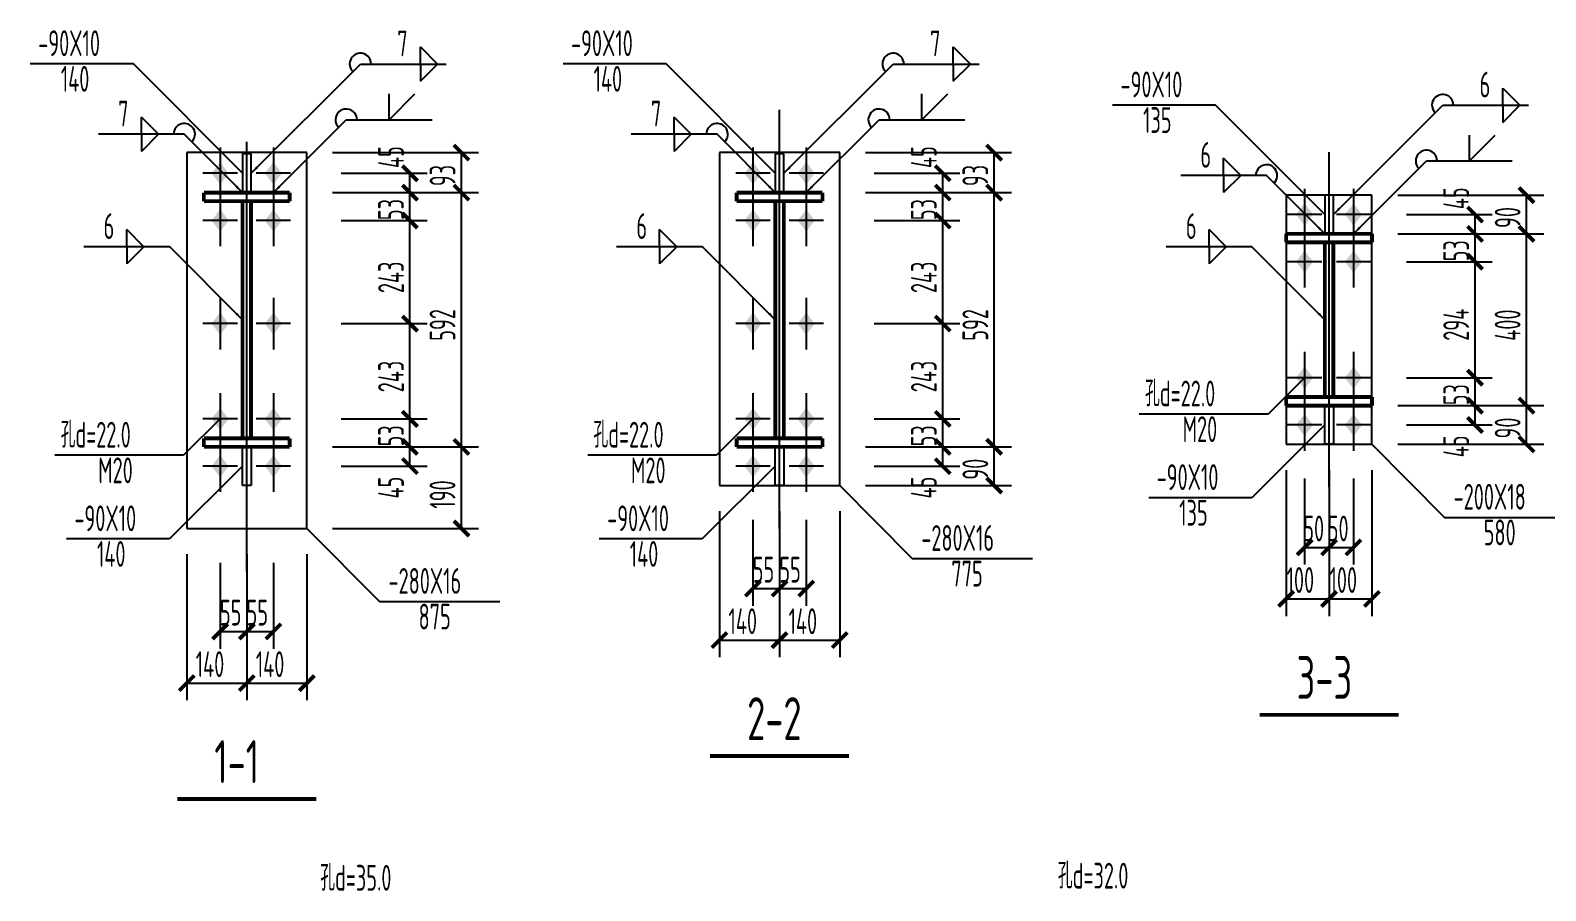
# Model space of a CAD drawing. Extents: x 8844666 to 9156203, y 1662182 to 2655606.
# Drawn here: x 8910330 to 8927980, y 1677805 to 1687820 of the extents above; entities that cross this region are included whole.
import ezdxf

# ---------------------------------------------------------------- set-up
doc = ezdxf.new("R2010")
doc.units = 0
doc.header["$LTSCALE"] = 1000
doc.header["$MEASUREMENT"] = 0
doc.linetypes.add('6', pattern=[8.75, 5, -1.25, 1.25, -1.25])
for name, color, linetype in [('10', 7, 'CONTINUOUS'), ('尺寸标注', 86, 'CONTINUOUS'), ('层10', 7, 'CONTINUOUS'), ('层20', 2, 'CONTINUOUS'), ('焊缝标注', 6, 'CONTINUOUS'), ('螺栓孔标注', 6, 'CONTINUOUS'), ('钢板标注', 6, 'CONTINUOUS')]:
    doc.layers.add(name, color=color, linetype=linetype)
doc.styles.add('TSSD_REIN', font='atssdeng.shx', dxfattribs={"width": 0.7, "bigfont": 'atssdchn.shx'})

msp = doc.modelspace()

# ---------------------------------------------------------------- linework, layer by layer
at = {"layer": '10', "const_width": 45}
for points in [[(8924646.4, 1679851.1), (8926266.4, 1679851.1)], [(8918246.3, 1679371.4), (8919866.3, 1679371.4)], [(8912040.8, 1678871.4), (8913660.8, 1678871.4)]]:
    msp.add_lwpolyline(points, dxfattribs=at)
at = {"layer": '尺寸标注'}
for p, q in [((8913850.8, 1686396.4), (8915550.8, 1686396.4)), ((8915350.8, 1685930.7), (8915350.8, 1686396.4)), ((8920056.3, 1686396.4), (8921756.3, 1686396.4)), ((8921556.3, 1685930.7), (8921556.3, 1686396.4)), ((8913950.8, 1686155.7), (8914950.8, 1686155.7)), ((8914750.8, 1685930.7), (8914750.8, 1686155.7)), ((8920156.3, 1686155.7), (8921156.3, 1686155.7)), ((8920956.3, 1685930.7), (8920956.3, 1686155.7)), ((8913850.8, 1685930.7), (8915550.8, 1685930.7)), ((8913850.8, 1685930.7), (8915550.8, 1685930.7)), ((8913950.8, 1685930.7), (8914950.8, 1685930.7)), ((8913950.8, 1685930.7), (8914950.8, 1685930.7)), ((8914750.8, 1685605.7), (8914750.8, 1685930.7)), ((8915350.8, 1682971.4), (8915350.8, 1685930.7)), ((8920056.3, 1685930.7), (8921756.3, 1685930.7)), ((8920056.3, 1685930.7), (8921756.3, 1685930.7)), ((8920156.3, 1685930.7), (8921156.3, 1685930.7)), ((8920156.3, 1685930.7), (8921156.3, 1685930.7)), ((8920956.3, 1685605.7), (8920956.3, 1685930.7)), ((8921556.3, 1682971.4), (8921556.3, 1685930.7)), ((8926256.4, 1685901.1), (8927956.4, 1685901.1)), ((8927756.4, 1685451.1), (8927756.4, 1685901.1)), ((8913950.8, 1685605.7), (8914950.8, 1685605.7)), ((8913950.8, 1685605.7), (8914950.8, 1685605.7)), ((8914750.8, 1684405.7), (8914750.8, 1685605.7)), ((8920156.3, 1685605.7), (8921156.3, 1685605.7)), ((8920156.3, 1685605.7), (8921156.3, 1685605.7)), ((8920956.3, 1684405.7), (8920956.3, 1685605.7)), ((8926356.4, 1685676.1), (8927356.4, 1685676.1)), ((8927156.4, 1685451.1), (8927156.4, 1685676.1)), ((8926256.4, 1685451.1), (8927956.4, 1685451.1)), ((8926256.4, 1685451.1), (8927956.4, 1685451.1)), ((8926356.4, 1685451.1), (8927356.4, 1685451.1)), ((8926356.4, 1685451.1), (8927356.4, 1685451.1)), ((8927156.4, 1685126.1), (8927156.4, 1685451.1)), ((8927756.4, 1683451.1), (8927756.4, 1685451.1)), ((8926356.4, 1685126.1), (8927356.4, 1685126.1)), ((8926356.4, 1685126.1), (8927356.4, 1685126.1)), ((8927156.4, 1683776.1), (8927156.4, 1685126.1)), ((8913950.8, 1684405.7), (8914950.8, 1684405.7)), ((8913950.8, 1684405.7), (8914950.8, 1684405.7)), ((8914750.8, 1683296.4), (8914750.8, 1684405.7)), ((8920156.3, 1684405.7), (8921156.3, 1684405.7)), ((8920156.3, 1684405.7), (8921156.3, 1684405.7)), ((8920956.3, 1683296.4), (8920956.3, 1684405.7)), ((8926356.4, 1683776.1), (8927356.4, 1683776.1)), ((8926356.4, 1683776.1), (8927356.4, 1683776.1)), ((8927156.4, 1683451.1), (8927156.4, 1683776.1)), ((8913950.8, 1683296.4), (8914950.8, 1683296.4)), ((8913950.8, 1683296.4), (8914950.8, 1683296.4)), ((8914750.8, 1682971.4), (8914750.8, 1683296.4)), ((8920156.3, 1683296.4), (8921156.3, 1683296.4)), ((8920156.3, 1683296.4), (8921156.3, 1683296.4)), ((8920956.3, 1682971.4), (8920956.3, 1683296.4)), ((8926256.4, 1683451.1), (8927956.4, 1683451.1)), ((8926256.4, 1683451.1), (8927956.4, 1683451.1)), ((8926356.4, 1683451.1), (8927356.4, 1683451.1)), ((8926356.4, 1683451.1), (8927356.4, 1683451.1)), ((8927156.4, 1683226.1), (8927156.4, 1683451.1)), ((8927756.4, 1683001.1), (8927756.4, 1683451.1)), ((8926356.4, 1683226.1), (8927356.4, 1683226.1)), ((8913850.8, 1682971.4), (8915550.8, 1682971.4)), ((8913850.8, 1682971.4), (8915550.8, 1682971.4)), ((8913950.8, 1682971.4), (8914950.8, 1682971.4)), ((8913950.8, 1682971.4), (8914950.8, 1682971.4)), ((8914750.8, 1682746.4), (8914750.8, 1682971.4)), ((8915350.8, 1682021.4), (8915350.8, 1682971.4)), ((8920056.3, 1682971.4), (8921756.3, 1682971.4)), ((8920056.3, 1682971.4), (8921756.3, 1682971.4)), ((8920156.3, 1682971.4), (8921156.3, 1682971.4)), ((8920156.3, 1682971.4), (8921156.3, 1682971.4)), ((8920956.3, 1682746.4), (8920956.3, 1682971.4)), ((8921556.3, 1682521.4), (8921556.3, 1682971.4)), ((8926256.4, 1683001.1), (8927956.4, 1683001.1)), ((8913950.8, 1682746.4), (8914950.8, 1682746.4)), ((8920156.3, 1682746.4), (8921156.3, 1682746.4)), ((8924956.4, 1682701.1), (8924956.4, 1681001.1)), ((8925171.4, 1682601.1), (8925171.4, 1681601.1)), ((8925456.4, 1682701.1), (8925456.4, 1681001.1)), ((8925456.4, 1682701.1), (8925456.4, 1681001.1)), ((8925456.4, 1682601.1), (8925456.4, 1681601.1)), ((8925456.4, 1682601.1), (8925456.4, 1681601.1)), ((8925741.4, 1682601.1), (8925741.4, 1681601.1)), ((8925956.4, 1682701.1), (8925956.4, 1681001.1)), ((8920056.3, 1682521.4), (8921756.3, 1682521.4)), ((8918356.3, 1682221.4), (8918356.3, 1680521.4)), ((8918746.3, 1682121.4), (8918746.3, 1681121.4)), ((8919056.3, 1682221.4), (8919056.3, 1680521.4)), ((8919056.3, 1682221.4), (8919056.3, 1680521.4)), ((8919056.3, 1682121.4), (8919056.3, 1681121.4)), ((8919056.3, 1682121.4), (8919056.3, 1681121.4)), ((8919366.3, 1682121.4), (8919366.3, 1681121.4)), ((8919756.3, 1682221.4), (8919756.3, 1680521.4)), ((8913850.8, 1682021.4), (8915550.8, 1682021.4)), ((8912150.8, 1681721.4), (8912150.8, 1680021.4)), ((8912850.8, 1681721.4), (8912850.8, 1680021.4)), ((8912850.8, 1681721.4), (8912850.8, 1680021.4)), ((8913550.8, 1681721.4), (8913550.8, 1680021.4)), ((8925171.4, 1681801.1), (8925456.4, 1681801.1)), ((8925456.4, 1681801.1), (8925741.4, 1681801.1)), ((8912540.8, 1681621.4), (8912540.8, 1680621.4)), ((8912850.8, 1681621.4), (8912850.8, 1680621.4)), ((8912850.8, 1681621.4), (8912850.8, 1680621.4)), ((8913160.8, 1681621.4), (8913160.8, 1680621.4)), ((8918746.3, 1681321.4), (8919056.3, 1681321.4)), ((8919056.3, 1681321.4), (8919366.3, 1681321.4)), ((8924956.4, 1681201.1), (8925456.4, 1681201.1)), ((8925456.4, 1681201.1), (8925956.4, 1681201.1)), ((8912540.8, 1680821.4), (8912850.8, 1680821.4)), ((8912850.8, 1680821.4), (8913160.8, 1680821.4)), ((8918356.3, 1680721.4), (8919056.3, 1680721.4)), ((8919056.3, 1680721.4), (8919756.3, 1680721.4)), ((8912150.8, 1680221.4), (8912850.8, 1680221.4)), ((8912850.8, 1680221.4), (8913550.8, 1680221.4))]:
    msp.add_line(p, q, dxfattribs=at)
at = {"layer": '尺寸标注', "const_width": 45}
for points in [[(8915262.4, 1686484.7), (8915439.2, 1686308)], [(8921467.9, 1686484.7), (8921644.7, 1686308)], [(8914662.4, 1686244.1), (8914839.2, 1686067.4)], [(8920867.9, 1686244.1), (8921044.7, 1686067.4)], [(8914662.4, 1686019.1), (8914839.2, 1685842.4)], [(8914662.4, 1686019.1), (8914839.2, 1685842.4)], [(8915262.4, 1686019.1), (8915439.2, 1685842.4)], [(8915262.4, 1686019.1), (8915439.2, 1685842.4)], [(8920867.9, 1686019.1), (8921044.7, 1685842.4)], [(8920867.9, 1686019.1), (8921044.7, 1685842.4)], [(8921467.9, 1686019.1), (8921644.7, 1685842.4)], [(8921467.9, 1686019.1), (8921644.7, 1685842.4)], [(8927668, 1685989.4), (8927844.8, 1685812.7)], [(8927068, 1685764.4), (8927244.8, 1685587.7)], [(8914662.4, 1685694.1), (8914839.2, 1685517.4)], [(8914662.4, 1685694.1), (8914839.2, 1685517.4)], [(8920867.9, 1685694.1), (8921044.7, 1685517.4)], [(8920867.9, 1685694.1), (8921044.7, 1685517.4)], [(8927068, 1685539.4), (8927244.8, 1685362.7)], [(8927068, 1685539.4), (8927244.8, 1685362.7)], [(8927668, 1685539.4), (8927844.8, 1685362.7)], [(8927668, 1685539.4), (8927844.8, 1685362.7)], [(8927068, 1685214.4), (8927244.8, 1685037.7)], [(8927068, 1685214.4), (8927244.8, 1685037.7)], [(8914662.4, 1684494.1), (8914839.2, 1684317.4)], [(8914662.4, 1684494.1), (8914839.2, 1684317.4)], [(8920867.9, 1684494.1), (8921044.7, 1684317.4)], [(8920867.9, 1684494.1), (8921044.7, 1684317.4)], [(8927068, 1683864.4), (8927244.8, 1683687.7)], [(8927068, 1683864.4), (8927244.8, 1683687.7)], [(8927068, 1683539.4), (8927244.8, 1683362.7)], [(8927068, 1683539.4), (8927244.8, 1683362.7)], [(8927668, 1683539.4), (8927844.8, 1683362.7)], [(8927668, 1683539.4), (8927844.8, 1683362.7)], [(8914662.4, 1683384.7), (8914839.2, 1683208)], [(8914662.4, 1683384.7), (8914839.2, 1683208)], [(8920867.9, 1683384.7), (8921044.7, 1683208)], [(8920867.9, 1683384.7), (8921044.7, 1683208)], [(8927068, 1683314.4), (8927244.8, 1683137.7)], [(8927668, 1683089.4), (8927844.8, 1682912.7)], [(8914662.4, 1683059.7), (8914839.2, 1682883)], [(8914662.4, 1683059.7), (8914839.2, 1682883)], [(8915262.4, 1683059.7), (8915439.2, 1682883)], [(8915262.4, 1683059.7), (8915439.2, 1682883)], [(8920867.9, 1683059.7), (8921044.7, 1682883)], [(8920867.9, 1683059.7), (8921044.7, 1682883)], [(8921467.9, 1683059.7), (8921644.7, 1682883)], [(8921467.9, 1683059.7), (8921644.7, 1682883)], [(8914662.4, 1682834.7), (8914839.2, 1682658)], [(8920867.9, 1682834.7), (8921044.7, 1682658)], [(8921467.9, 1682609.7), (8921644.7, 1682433)], [(8915262.4, 1682109.7), (8915439.2, 1681933)], [(8925083, 1681712.7), (8925259.7, 1681889.4)], [(8925368, 1681712.7), (8925544.8, 1681889.4)], [(8925368, 1681712.7), (8925544.8, 1681889.4)], [(8925653, 1681712.7), (8925829.8, 1681889.4)], [(8918657.9, 1681233), (8918834.7, 1681409.7)], [(8918967.9, 1681233), (8919144.7, 1681409.7)], [(8918967.9, 1681233), (8919144.7, 1681409.7)], [(8919277.9, 1681233), (8919454.7, 1681409.7)], [(8924868, 1681112.7), (8925044.8, 1681289.4)], [(8925368, 1681112.7), (8925544.8, 1681289.4)], [(8925368, 1681112.7), (8925544.8, 1681289.4)], [(8925868, 1681112.7), (8926044.8, 1681289.4)], [(8912452.4, 1680733), (8912629.2, 1680909.7)], [(8912762.4, 1680733), (8912939.2, 1680909.7)], [(8912762.4, 1680733), (8912939.2, 1680909.7)], [(8913072.4, 1680733), (8913249.2, 1680909.7)], [(8918267.9, 1680633), (8918444.7, 1680809.7)], [(8918967.9, 1680633), (8919144.7, 1680809.7)], [(8918967.9, 1680633), (8919144.7, 1680809.7)], [(8919667.9, 1680633), (8919844.7, 1680809.7)], [(8912062.4, 1680133), (8912239.2, 1680309.7)], [(8912762.4, 1680133), (8912939.2, 1680309.7)], [(8912762.4, 1680133), (8912939.2, 1680309.7)], [(8913462.4, 1680133), (8913639.2, 1680309.7)]]:
    msp.add_lwpolyline(points, dxfattribs=at)
at = {"layer": '层10', "color": 7, "linetype": '6'}
for p, q in [((8912850.8, 1681521.4), (8912850.8, 1686896.4)), ((8919056.3, 1682021.4), (8919056.3, 1686896.4)), ((8925456.4, 1682501.1), (8925456.4, 1686401.1))]:
    msp.add_line(p, q, dxfattribs=at)
at = {"layer": '层10', "color": 253}
for p, q in [((8912540.8, 1686455.7), (8912540.8, 1685855.7)), ((8913160.8, 1686455.7), (8913160.8, 1685855.7)), ((8918746.3, 1686455.7), (8918746.3, 1685855.7)), ((8919366.3, 1686455.7), (8919366.3, 1685855.7)), ((8912740.8, 1686155.7), (8912340.8, 1686155.7)), ((8913360.8, 1686155.7), (8912960.8, 1686155.7)), ((8918946.3, 1686155.7), (8918546.3, 1686155.7)), ((8919566.3, 1686155.7), (8919166.3, 1686155.7)), ((8925171.4, 1685976.1), (8925171.4, 1685376.1)), ((8925741.4, 1685976.1), (8925741.4, 1685376.1)), ((8912540.8, 1685905.7), (8912540.8, 1685305.7)), ((8913160.8, 1685905.7), (8913160.8, 1685305.7)), ((8918746.3, 1685905.7), (8918746.3, 1685305.7)), ((8919366.3, 1685905.7), (8919366.3, 1685305.7)), ((8912740.8, 1685605.7), (8912340.8, 1685605.7)), ((8913360.8, 1685605.7), (8912960.8, 1685605.7)), ((8918946.3, 1685605.7), (8918546.3, 1685605.7)), ((8919566.3, 1685605.7), (8919166.3, 1685605.7)), ((8925371.4, 1685676.1), (8924971.4, 1685676.1)), ((8925941.4, 1685676.1), (8925541.4, 1685676.1)), ((8925171.4, 1685426.1), (8925171.4, 1684826.1)), ((8925741.4, 1685426.1), (8925741.4, 1684826.1)), ((8925371.4, 1685126.1), (8924971.4, 1685126.1)), ((8925941.4, 1685126.1), (8925541.4, 1685126.1)), ((8912540.8, 1684705.7), (8912540.8, 1684105.7)), ((8913160.8, 1684705.7), (8913160.8, 1684105.7)), ((8918746.3, 1684705.7), (8918746.3, 1684105.7)), ((8919366.3, 1684705.7), (8919366.3, 1684105.7)), ((8912740.8, 1684405.7), (8912340.8, 1684405.7)), ((8913360.8, 1684405.7), (8912960.8, 1684405.7)), ((8918946.3, 1684405.7), (8918546.3, 1684405.7)), ((8919566.3, 1684405.7), (8919166.3, 1684405.7)), ((8925171.4, 1684076.1), (8925171.4, 1683476.1)), ((8925741.4, 1684076.1), (8925741.4, 1683476.1)), ((8925371.4, 1683776.1), (8924971.4, 1683776.1)), ((8925941.4, 1683776.1), (8925541.4, 1683776.1)), ((8912540.8, 1683596.4), (8912540.8, 1682996.4)), ((8913160.8, 1683596.4), (8913160.8, 1682996.4)), ((8918746.3, 1683596.4), (8918746.3, 1682996.4)), ((8919366.3, 1683596.4), (8919366.3, 1682996.4)), ((8925171.4, 1683526.1), (8925171.4, 1682926.1)), ((8925741.4, 1683526.1), (8925741.4, 1682926.1)), ((8912740.8, 1683296.4), (8912340.8, 1683296.4)), ((8913360.8, 1683296.4), (8912960.8, 1683296.4)), ((8918946.3, 1683296.4), (8918546.3, 1683296.4)), ((8919566.3, 1683296.4), (8919166.3, 1683296.4)), ((8925371.4, 1683226.1), (8924971.4, 1683226.1)), ((8925941.4, 1683226.1), (8925541.4, 1683226.1)), ((8912540.8, 1683046.4), (8912540.8, 1682446.4)), ((8913160.8, 1683046.4), (8913160.8, 1682446.4)), ((8918746.3, 1683046.4), (8918746.3, 1682446.4)), ((8919366.3, 1683046.4), (8919366.3, 1682446.4)), ((8912740.8, 1682746.4), (8912340.8, 1682746.4)), ((8913360.8, 1682746.4), (8912960.8, 1682746.4)), ((8918946.3, 1682746.4), (8918546.3, 1682746.4)), ((8919566.3, 1682746.4), (8919166.3, 1682746.4))]:
    msp.add_line(p, q, dxfattribs=at)
at = {"layer": '层10', "color": 3, "const_width": 45}
for points in [[(8913350.8, 1685930.7), (8912350.8, 1685930.7)], [(8912350.8, 1685930.7), (8912350.8, 1685830.7)], [(8913350.8, 1685830.7), (8913350.8, 1685930.7)], [(8919556.3, 1685930.7), (8918556.3, 1685930.7)], [(8918556.3, 1685930.7), (8918556.3, 1685830.7)], [(8919556.3, 1685830.7), (8919556.3, 1685930.7)], [(8912350.8, 1685830.7), (8913350.8, 1685830.7)], [(8912800.8, 1683071.4), (8912800.8, 1685830.7)], [(8912900.8, 1683071.4), (8912900.8, 1685830.7)], [(8918556.3, 1685830.7), (8919556.3, 1685830.7)], [(8919006.3, 1683071.4), (8919006.3, 1685830.7)], [(8919106.3, 1683071.4), (8919106.3, 1685830.7)], [(8925956.4, 1685451.1), (8924956.4, 1685451.1)], [(8924956.4, 1685451.1), (8924956.4, 1685351.1)], [(8925956.4, 1685351.1), (8925956.4, 1685451.1)], [(8924956.4, 1685351.1), (8925956.4, 1685351.1)], [(8925406.4, 1683551.1), (8925406.4, 1685351.1)], [(8925506.4, 1683551.1), (8925506.4, 1685351.1)], [(8925956.4, 1683551.1), (8924956.4, 1683551.1)], [(8924956.4, 1683551.1), (8924956.4, 1683451.1)], [(8924956.4, 1683451.1), (8925956.4, 1683451.1)], [(8925956.4, 1683451.1), (8925956.4, 1683551.1)], [(8913350.8, 1683071.4), (8912350.8, 1683071.4)], [(8912350.8, 1683071.4), (8912350.8, 1682971.4)], [(8912350.8, 1682971.4), (8913350.8, 1682971.4)], [(8913350.8, 1682971.4), (8913350.8, 1683071.4)], [(8919556.3, 1683071.4), (8918556.3, 1683071.4)], [(8918556.3, 1683071.4), (8918556.3, 1682971.4)], [(8918556.3, 1682971.4), (8919556.3, 1682971.4)], [(8919556.3, 1682971.4), (8919556.3, 1683071.4)]]:
    msp.add_lwpolyline(points, dxfattribs=at)
at = {"layer": '层10'}
for points in [[(8912540.8, 1686285.7), (8912440.8, 1686155.7), (8912640.8, 1686155.7), (8912540.8, 1686025.7)], [(8913160.8, 1686285.7), (8913060.8, 1686155.7), (8913260.8, 1686155.7), (8913160.8, 1686025.7)], [(8918746.3, 1686285.7), (8918646.3, 1686155.7), (8918846.3, 1686155.7), (8918746.3, 1686025.7)], [(8919366.3, 1686285.7), (8919266.3, 1686155.7), (8919466.3, 1686155.7), (8919366.3, 1686025.7)], [(8925171.4, 1685806.1), (8925071.4, 1685676.1), (8925271.4, 1685676.1), (8925171.4, 1685546.1)], [(8925741.4, 1685806.1), (8925641.4, 1685676.1), (8925841.4, 1685676.1), (8925741.4, 1685546.1)], [(8912540.8, 1685735.7), (8912440.8, 1685605.7), (8912640.8, 1685605.7), (8912540.8, 1685475.7)], [(8913160.8, 1685735.7), (8913060.8, 1685605.7), (8913260.8, 1685605.7), (8913160.8, 1685475.7)], [(8918746.3, 1685735.7), (8918646.3, 1685605.7), (8918846.3, 1685605.7), (8918746.3, 1685475.7)], [(8919366.3, 1685735.7), (8919266.3, 1685605.7), (8919466.3, 1685605.7), (8919366.3, 1685475.7)], [(8925171.4, 1685256.1), (8925071.4, 1685126.1), (8925271.4, 1685126.1), (8925171.4, 1684996.1)], [(8925741.4, 1685256.1), (8925641.4, 1685126.1), (8925841.4, 1685126.1), (8925741.4, 1684996.1)], [(8912540.8, 1684535.7), (8912440.8, 1684405.7), (8912640.8, 1684405.7), (8912540.8, 1684275.7)], [(8913160.8, 1684535.7), (8913060.8, 1684405.7), (8913260.8, 1684405.7), (8913160.8, 1684275.7)], [(8918746.3, 1684535.7), (8918646.3, 1684405.7), (8918846.3, 1684405.7), (8918746.3, 1684275.7)], [(8919366.3, 1684535.7), (8919266.3, 1684405.7), (8919466.3, 1684405.7), (8919366.3, 1684275.7)], [(8925171.4, 1683906.1), (8925071.4, 1683776.1), (8925271.4, 1683776.1), (8925171.4, 1683646.1)], [(8925741.4, 1683906.1), (8925641.4, 1683776.1), (8925841.4, 1683776.1), (8925741.4, 1683646.1)], [(8912540.8, 1683426.4), (8912440.8, 1683296.4), (8912640.8, 1683296.4), (8912540.8, 1683166.4)], [(8913160.8, 1683426.4), (8913060.8, 1683296.4), (8913260.8, 1683296.4), (8913160.8, 1683166.4)], [(8918746.3, 1683426.4), (8918646.3, 1683296.4), (8918846.3, 1683296.4), (8918746.3, 1683166.4)], [(8919366.3, 1683426.4), (8919266.3, 1683296.4), (8919466.3, 1683296.4), (8919366.3, 1683166.4)], [(8925171.4, 1683356.1), (8925071.4, 1683226.1), (8925271.4, 1683226.1), (8925171.4, 1683096.1)], [(8925741.4, 1683356.1), (8925641.4, 1683226.1), (8925841.4, 1683226.1), (8925741.4, 1683096.1)], [(8912540.8, 1682876.4), (8912440.8, 1682746.4), (8912640.8, 1682746.4), (8912540.8, 1682616.4)], [(8913160.8, 1682876.4), (8913060.8, 1682746.4), (8913260.8, 1682746.4), (8913160.8, 1682616.4)], [(8918746.3, 1682876.4), (8918646.3, 1682746.4), (8918846.3, 1682746.4), (8918746.3, 1682616.4)], [(8919366.3, 1682876.4), (8919266.3, 1682746.4), (8919466.3, 1682746.4), (8919366.3, 1682616.4)]]:
    msp.add_solid(points, dxfattribs=at)
at = {"layer": '层20'}
for points in [[(8913550.8, 1686396.4), (8912150.8, 1686396.4)], [(8912150.8, 1686396.4), (8912150.8, 1682021.4)], [(8912900.8, 1686380.7), (8912800.8, 1686380.7)], [(8912800.8, 1686380.7), (8912800.8, 1685930.7)], [(8912900.8, 1685930.7), (8912900.8, 1686380.7)], [(8913550.8, 1682021.4), (8913550.8, 1686396.4)], [(8919756.3, 1686396.4), (8918356.3, 1686396.4)], [(8918356.3, 1686396.4), (8918356.3, 1682521.4)], [(8919106.3, 1686380.7), (8919006.3, 1686380.7)], [(8919006.3, 1686380.7), (8919006.3, 1685930.7)], [(8919106.3, 1685930.7), (8919106.3, 1686380.7)], [(8919756.3, 1682521.4), (8919756.3, 1686396.4)], [(8912800.8, 1685930.7), (8912900.8, 1685930.7)], [(8919006.3, 1685930.7), (8919106.3, 1685930.7)], [(8925956.4, 1685901.1), (8924956.4, 1685901.1)], [(8924956.4, 1685901.1), (8924956.4, 1683001.1)], [(8925506.4, 1685901.1), (8925406.4, 1685901.1)], [(8925406.4, 1685901.1), (8925406.4, 1685451.1)], [(8925506.4, 1685451.1), (8925506.4, 1685901.1)], [(8925956.4, 1683001.1), (8925956.4, 1685901.1)], [(8925406.4, 1685451.1), (8925506.4, 1685451.1)], [(8925406.4, 1683451.1), (8925506.4, 1683451.1)], [(8925406.4, 1683001.1), (8925406.4, 1683451.1)], [(8925506.4, 1683451.1), (8925506.4, 1683001.1)], [(8912800.8, 1682971.4), (8912900.8, 1682971.4)], [(8912800.8, 1682521.4), (8912800.8, 1682971.4)], [(8912900.8, 1682971.4), (8912900.8, 1682521.4)], [(8919006.3, 1682971.4), (8919106.3, 1682971.4)], [(8919006.3, 1682521.4), (8919006.3, 1682971.4)], [(8919106.3, 1682971.4), (8919106.3, 1682521.4)], [(8924956.4, 1683001.1), (8925956.4, 1683001.1)], [(8925506.4, 1683001.1), (8925406.4, 1683001.1)], [(8912900.8, 1682521.4), (8912800.8, 1682521.4)], [(8918356.3, 1682521.4), (8919756.3, 1682521.4)], [(8919106.3, 1682521.4), (8919006.3, 1682521.4)], [(8912150.8, 1682021.4), (8913550.8, 1682021.4)]]:
    msp.add_lwpolyline(points, dxfattribs=at)
at = {"layer": '焊缝标注'}
for p, q in [((8914874.1, 1687628), (8915074.1, 1687428)), ((8914874.1, 1687428), (8914874.1, 1687628)), ((8921079.6, 1687628), (8921279.6, 1687428)), ((8921079.6, 1687428), (8921079.6, 1687628)), ((8912900.8, 1686155.7), (8914174.1, 1687428)), ((8914174.1, 1687428), (8915174.1, 1687428)), ((8914874.1, 1687228), (8915074.1, 1687428)), ((8914874.1, 1687428), (8914874.1, 1687228)), ((8919106.3, 1686155.7), (8920379.6, 1687428)), ((8920379.6, 1687428), (8921379.6, 1687428)), ((8921079.6, 1687228), (8921279.6, 1687428)), ((8921079.6, 1687428), (8921079.6, 1687228)), ((8914509.6, 1686778.9), (8914509.6, 1687078.9)), ((8914509.6, 1686778.9), (8914809.6, 1687078.9)), ((8920715.1, 1686778.9), (8920715.1, 1687078.9)), ((8920715.1, 1686778.9), (8921015.1, 1687078.9)), ((8927479.7, 1687148.3), (8927679.7, 1686948.3)), ((8927479.7, 1686948.3), (8927479.7, 1687148.3)), ((8925506.4, 1685676.1), (8926779.7, 1686948.3)), ((8926779.7, 1686948.3), (8927779.7, 1686948.3)), ((8927479.7, 1686748.3), (8927679.7, 1686948.3)), ((8927479.7, 1686948.3), (8927479.7, 1686748.3)), ((8911822.8, 1686610.4), (8911622.8, 1686810.4)), ((8911622.8, 1686610.4), (8911622.8, 1686810.4)), ((8913160.8, 1685930.7), (8914009.6, 1686778.9)), ((8914009.6, 1686778.9), (8915009.6, 1686778.9)), ((8918028.3, 1686610.4), (8917828.3, 1686810.4)), ((8917828.3, 1686610.4), (8917828.3, 1686810.4)), ((8919366.3, 1685930.7), (8920215.1, 1686778.9)), ((8920215.1, 1686778.9), (8921215.1, 1686778.9)), ((8912122.8, 1686610.4), (8911122.8, 1686610.4)), ((8911822.8, 1686610.4), (8911622.8, 1686410.4)), ((8911622.8, 1686610.4), (8911622.8, 1686410.4)), ((8912800.8, 1685930.7), (8912122.8, 1686610.4)), ((8918328.3, 1686610.4), (8917328.3, 1686610.4)), ((8918028.3, 1686610.4), (8917828.3, 1686410.4)), ((8917828.3, 1686610.4), (8917828.3, 1686410.4)), ((8919006.3, 1685930.7), (8918328.3, 1686610.4)), ((8927090.2, 1686299.2), (8927090.2, 1686599.2)), ((8927090.2, 1686299.2), (8927390.2, 1686599.2)), ((8924428.4, 1686130.7), (8924228.4, 1686330.7)), ((8924228.4, 1686130.7), (8924228.4, 1686330.7)), ((8925741.4, 1685451.1), (8926590.2, 1686299.2)), ((8926590.2, 1686299.2), (8927590.2, 1686299.2)), ((8924728.4, 1686130.7), (8923728.3, 1686130.7)), ((8924428.4, 1686130.7), (8924228.4, 1685930.7)), ((8924228.4, 1686130.7), (8924228.4, 1685930.7)), ((8925406.4, 1685451.1), (8924728.4, 1686130.7)), ((8911653.3, 1685300.6), (8911453.3, 1685500.6)), ((8911453.3, 1685300.6), (8911453.3, 1685500.6)), ((8917858.8, 1685300.6), (8917658.8, 1685500.6)), ((8917658.8, 1685300.6), (8917658.8, 1685500.6)), ((8924258.8, 1685300.6), (8924058.8, 1685500.6)), ((8924058.8, 1685300.6), (8924058.8, 1685500.6)), ((8911953.3, 1685300.6), (8910953.3, 1685300.6)), ((8911653.3, 1685300.6), (8911453.3, 1685100.6)), ((8911453.3, 1685300.6), (8911453.3, 1685100.6)), ((8912800.8, 1684451.1), (8911953.3, 1685300.6)), ((8918158.8, 1685300.6), (8917158.8, 1685300.6)), ((8917858.8, 1685300.6), (8917658.8, 1685100.6)), ((8917658.8, 1685300.6), (8917658.8, 1685100.6)), ((8919006.3, 1684451.1), (8918158.8, 1685300.6)), ((8924558.8, 1685300.6), (8923558.8, 1685300.6)), ((8924258.8, 1685300.6), (8924058.8, 1685100.6)), ((8924058.8, 1685300.6), (8924058.8, 1685100.6)), ((8925406.4, 1684451.1), (8924558.8, 1685300.6))]:
    msp.add_line(p, q, dxfattribs=at)
for centre, start, end in [((8914174.1, 1687428), 0, 224.97719), ((8920379.6, 1687428), 0, 224.97719), ((8926779.7, 1686948.3), 0, 224.97719), ((8914009.6, 1686778.9), 0, 224.97719), ((8920215.1, 1686778.9), 0, 224.97719), ((8912122.8, 1686610.4), 314.93155, 180.00001), ((8918328.3, 1686610.4), 314.93155, 180.00001), ((8926590.2, 1686299.2), 0, 224.97719), ((8924728.4, 1686130.7), 314.93155, 180.00001)]:
    msp.add_arc(centre, 125, start, end, dxfattribs=at)
for points in [[(8912900.8, 1686155.7), (8912982.1, 1686215.8), (8912960.9, 1686237)], [(8919106.3, 1686155.7), (8919187.6, 1686215.8), (8919166.4, 1686237)], [(8912800.8, 1685930.7), (8912740.8, 1686012.1), (8912719.5, 1685991)], [(8913160.8, 1685930.7), (8913242.1, 1685990.8), (8913220.9, 1686012)], [(8919006.3, 1685930.7), (8918946.3, 1686012.1), (8918925, 1685991)], [(8919366.3, 1685930.7), (8919447.6, 1685990.8), (8919426.4, 1686012)], [(8925506.4, 1685676.1), (8925587.7, 1685736.1), (8925566.5, 1685757.3)], [(8925406.4, 1685451.1), (8925346.4, 1685532.4), (8925325.1, 1685511.3)], [(8925741.4, 1685451.1), (8925822.7, 1685511.1), (8925801.5, 1685532.3)], [(8912800.8, 1684451.1), (8912740.8, 1684532.4), (8912719.5, 1684511.3)], [(8919006.3, 1684451.1), (8918946.3, 1684532.4), (8918925, 1684511.3)], [(8925406.4, 1684451.1), (8925346.4, 1684532.4), (8925325.1, 1684511.3)]]:
    msp.add_solid(points, dxfattribs=at)
at = {"layer": '螺栓孔标注'}
for p, q in [((8925171.4, 1683776.1), (8924746.3, 1683352.6)), ((8912540.8, 1683296.4), (8912115.7, 1682872.9)), ((8918746.3, 1683296.4), (8918321.2, 1682872.9)), ((8924746.3, 1683352.6), (8923246.3, 1683352.6)), ((8912115.7, 1682872.9), (8910615.7, 1682872.9)), ((8918321.2, 1682872.9), (8916821.2, 1682872.9))]:
    msp.add_line(p, q, dxfattribs=at)
at = {"layer": '螺栓孔标注', "const_width": 10}
for points in [[(8925176.4, 1683776.1, 1), (8925166.4, 1683776.1, 1), (8925176.4, 1683776.1, 1)], [(8912545.8, 1683296.4, 1), (8912535.8, 1683296.4, 1), (8912545.8, 1683296.4, 1)], [(8918751.3, 1683296.4, 1), (8918741.3, 1683296.4, 1), (8918751.3, 1683296.4, 1)]]:
    msp.add_lwpolyline(points, format="xyb", dxfattribs=at)
at = {"layer": '钢板标注'}
for p, q in [((8911529.5, 1687430.1), (8910329.5, 1687430.1)), ((8912800.8, 1686155.7), (8911529.5, 1687430.1)), ((8917735, 1687430.1), (8916535, 1687430.1)), ((8919006.3, 1686155.7), (8917735, 1687430.1)), ((8924135.1, 1686950.4), (8922935.1, 1686950.4)), ((8925406.4, 1685676.1), (8924135.1, 1686950.4)), ((8925406.4, 1683226.1), (8924556.1, 1682379.2)), ((8925956.4, 1683001.1), (8926802.5, 1682150.2)), ((8912800.8, 1682746.4), (8911950.6, 1681899.5)), ((8919006.3, 1682746.4), (8918156.1, 1681899.5)), ((8919756.3, 1682521.4), (8920602.4, 1681670.5)), ((8924556.1, 1682379.2), (8923356.1, 1682379.2)), ((8926802.5, 1682150.2), (8928202.5, 1682150.2)), ((8911950.6, 1681899.5), (8910750.6, 1681899.5)), ((8913550.8, 1682021.4), (8914396.9, 1681170.5)), ((8918156.1, 1681899.5), (8916956.1, 1681899.5)), ((8920602.4, 1681670.5), (8922002.4, 1681670.5)), ((8914396.9, 1681170.5), (8915796.9, 1681170.5))]:
    msp.add_line(p, q, dxfattribs=at)
at = {"layer": '钢板标注', "const_width": 10}
for points in [[(8912805.8, 1686155.7, 1), (8912795.8, 1686155.7, 1), (8912805.8, 1686155.7, 1)], [(8919011.3, 1686155.7, 1), (8919001.3, 1686155.7, 1), (8919011.3, 1686155.7, 1)], [(8925411.4, 1685676.1, 1), (8925401.4, 1685676.1, 1), (8925411.4, 1685676.1, 1)], [(8925411.4, 1683226.1, 1), (8925401.4, 1683226.1, 1), (8925411.4, 1683226.1, 1)], [(8925961.4, 1683001.1, 1), (8925951.4, 1683001.1, 1), (8925961.4, 1683001.1, 1)], [(8912805.8, 1682746.4, 1), (8912795.8, 1682746.4, 1), (8912805.8, 1682746.4, 1)], [(8919011.3, 1682746.4, 1), (8919001.3, 1682746.4, 1), (8919011.3, 1682746.4, 1)], [(8919761.3, 1682521.4, 1), (8919751.3, 1682521.4, 1), (8919761.3, 1682521.4, 1)], [(8913555.8, 1682021.4, 1), (8913545.8, 1682021.4, 1), (8913555.8, 1682021.4, 1)]]:
    msp.add_lwpolyline(points, format="xyb", dxfattribs=at)

# ---------------------------------------------------------------- texts
at = {"layer": '10', "style": 'TSSD_REIN', "width": 0.65}
for s, p in [('3-3', (8925078.4, 1680036.6)), ('2-2', (8918678.3, 1679556.9)), ('1-1', (8912472.8, 1679056.9))]:
    msp.add_text(s, height=500, dxfattribs=at).set_placement(p)
at = {"layer": '尺寸标注', "style": 'TSSD_REIN', "width": 0.6}
for s, p in [('45', (8914680.8, 1686217)), ('45', (8920886.3, 1686217)), ('93', (8915280.8, 1686006.1)), ('93', (8921486.3, 1686006.1)), ('45', (8927086.4, 1685737.3)), ('53', (8914680.8, 1685610.7)), ('53', (8920886.3, 1685610.7)), ('90', (8927686.4, 1685518.6)), ('53', (8927086.4, 1685131.1)), ('243', (8914680.8, 1684760.7)), ('243', (8920886.3, 1684760.7)), ('592', (8915280.8, 1684206.1)), ('592', (8921486.3, 1684206.1)), ('294', (8927086.4, 1684206.1)), ('400', (8927686.4, 1684206.1)), ('243', (8914680.8, 1683606.1)), ('243', (8920886.3, 1683606.1)), ('53', (8927086.4, 1683456.1)), ('90', (8927686.4, 1683068.6)), ('53', (8914680.8, 1682976.4)), ('53', (8920886.3, 1682976.4)), ('45', (8927086.4, 1682849.8)), ('90', (8921486.3, 1682588.9)), ('45', (8914680.8, 1682370.1)), ('45', (8920886.3, 1682370.1)), ('190', (8915280.8, 1682251.4))]:
    msp.add_text(s, height=300, rotation=90, dxfattribs=at).set_placement(p)
for s, p in [('50', (8925156.4, 1681871.1)), ('50', (8925441.4, 1681871.1)), ('55', (8918743.8, 1681391.4)), ('55', (8919053.8, 1681391.4)), ('100', (8924961.4, 1681271.1)), ('100', (8925461.4, 1681271.1)), ('55', (8912538.3, 1680891.4)), ('55', (8912848.3, 1680891.4)), ('140', (8918461.3, 1680791.4)), ('140', (8919161.3, 1680791.4)), ('140', (8912255.8, 1680291.4)), ('140', (8912955.8, 1680291.4))]:
    msp.add_text(s, height=300, dxfattribs=at).set_placement(p)
at = {"layer": '焊缝标注', "style": 'TSSD_REIN', "width": 0.6}
for s, p in [('7', (8914604.1, 1687518)), ('7', (8920809.6, 1687518)), ('6', (8927209.7, 1687038.3)), ('7', (8911352.8, 1686700.4)), ('7', (8917558.3, 1686700.4)), ('6', (8923958.4, 1686220.7)), ('6', (8911183.3, 1685390.6)), ('6', (8917388.8, 1685390.6)), ('6', (8923788.8, 1685390.6))]:
    msp.add_text(s, height=300, dxfattribs=at).set_placement(p)
at = {"layer": '螺栓孔标注', "style": 'TSSD_REIN', "width": 0.6}
for s, p in [('孔d=22.0', (8923313.8, 1683442.6)), ('孔d=22.0', (8910683.2, 1682962.9)), ('孔d=22.0', (8916888.7, 1682962.9)), ('M20', (8923751.3, 1683027.6)), ('M20', (8911120.7, 1682547.9)), ('M20', (8917326.2, 1682547.9)), ('孔d=35.0', (8913707.4, 1677804.7)), ('孔d=32.0', (8922298.6, 1677829.7))]:
    msp.add_text(s, height=300, dxfattribs=at).set_placement(p)
at = {"layer": '钢板标注', "style": 'TSSD_REIN', "width": 0.6}
for s, p in [('-90X10', (8910422, 1687520.1)), ('-90X10', (8916627.5, 1687520.1)), ('140', (8910684.5, 1687105.1)), ('140', (8916890, 1687105.1)), ('-90X10', (8923027.6, 1687040.4)), ('135', (8923290.1, 1686625.4)), ('-90X10', (8923448.6, 1682469.2)), ('-200X18', (8926907.5, 1682240.2)), ('-90X10', (8910843.1, 1681989.5)), ('-90X10', (8917048.6, 1681989.5)), ('135', (8923711.1, 1682054.2)), ('-280X16', (8920707.4, 1681760.5)), ('580', (8927257.5, 1681825.2)), ('140', (8911105.6, 1681574.5)), ('140', (8917311.1, 1681574.5)), ('-280X16', (8914501.9, 1681260.5)), ('775', (8921057.4, 1681345.5)), ('875', (8914851.9, 1680845.5))]:
    msp.add_text(s, height=300, dxfattribs=at).set_placement(p)

doc.saveas('drawing.dxf')
